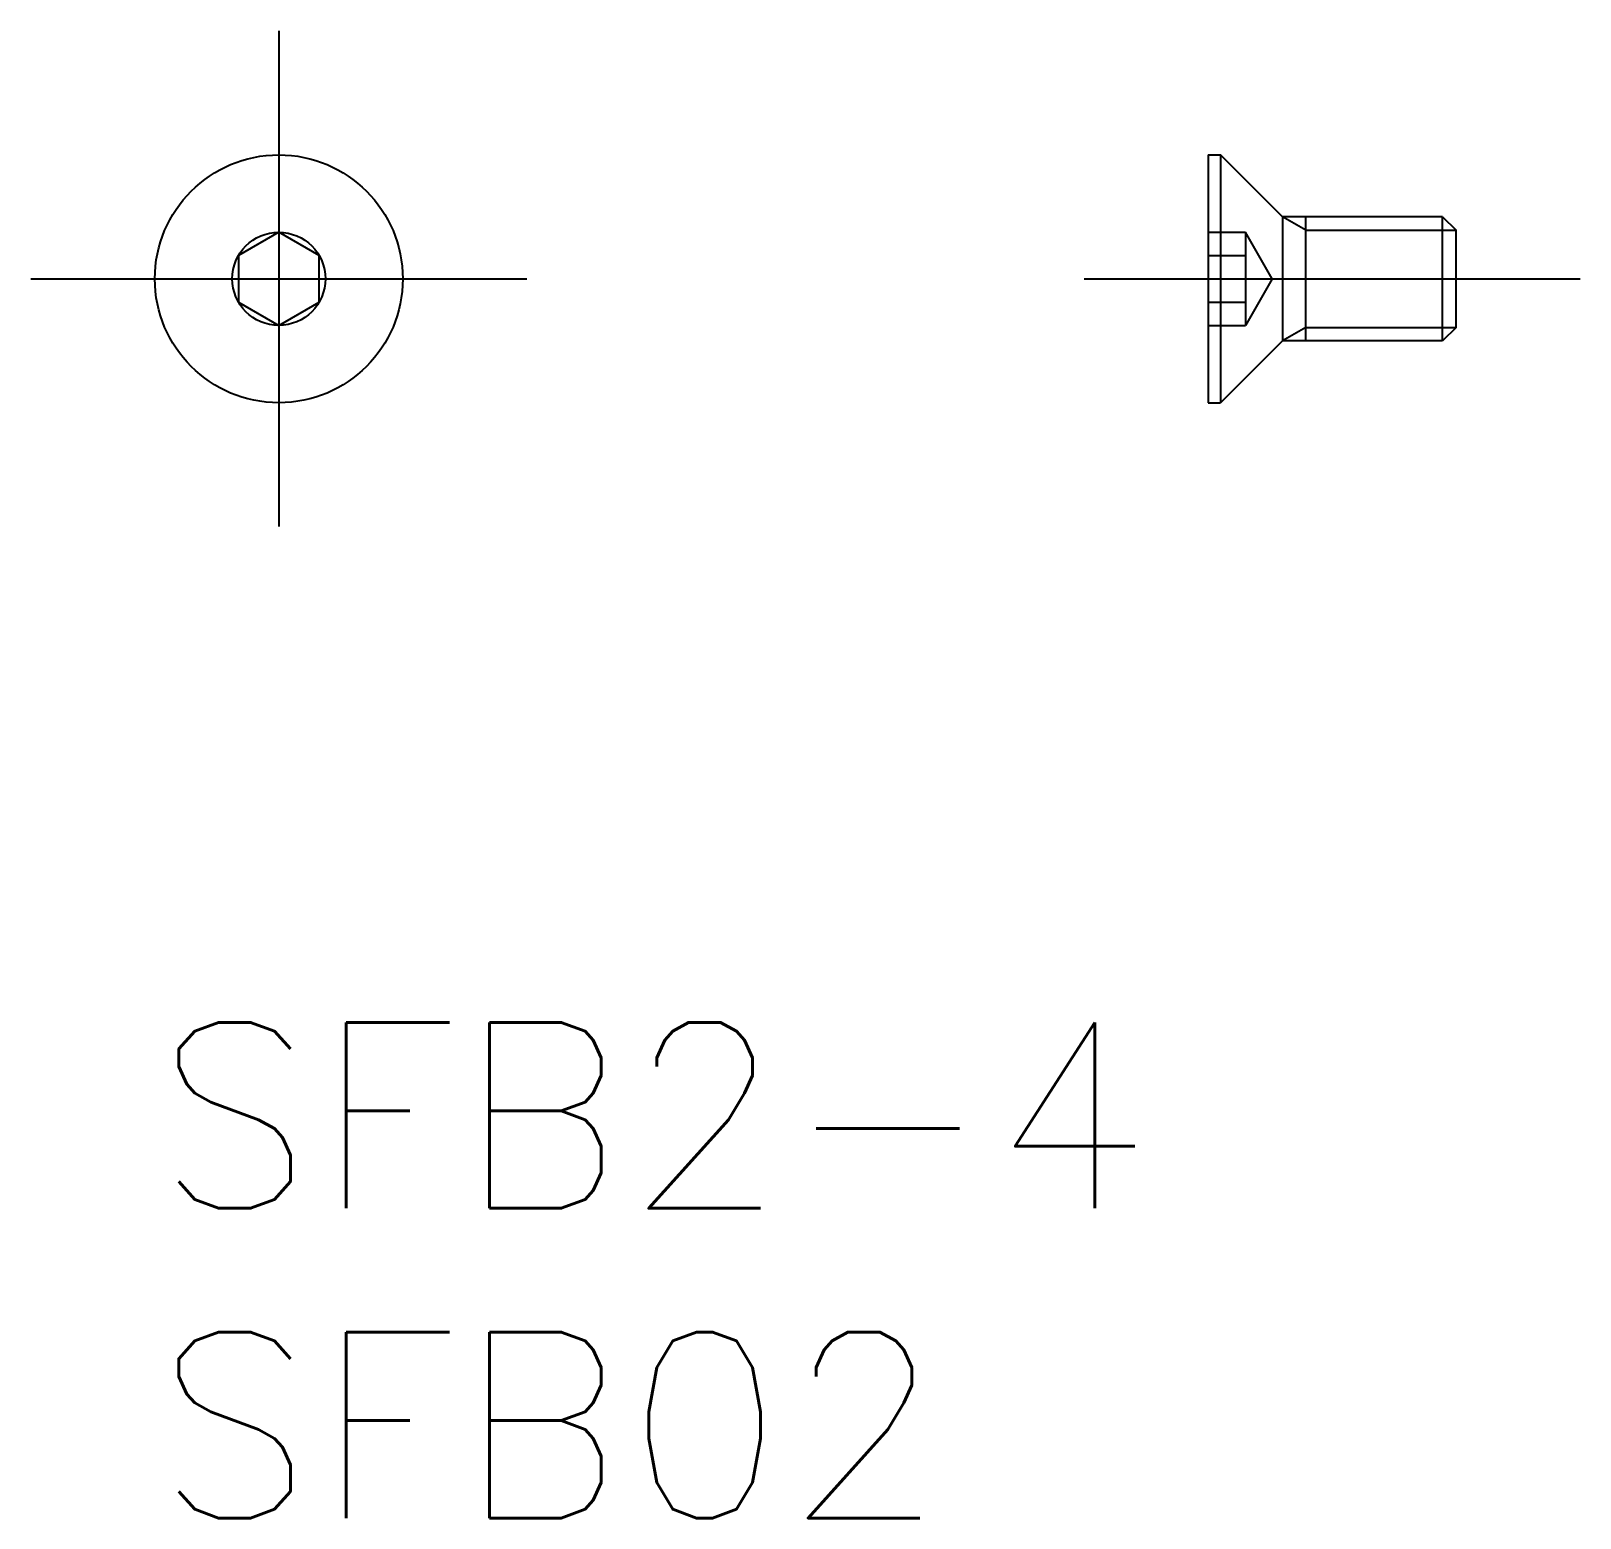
# Model space of a CAD drawing. Extents: x -2 to 23, y -8 to 16.
import ezdxf

# ---------------------------------------------------------------- set-up
doc = ezdxf.new("R2010")
doc.units = 0
doc.header["$LTSCALE"] = 0.5
doc.linetypes.add('CENTER', pattern=[50.8, 31.75, -6.35, 6.35, -6.35])
doc.linetypes.add('DASHED', pattern=[19.05, 12.7, -6.35])
for name, color, linetype in [('MSM_CENTER', 1, 'CENTER'), ('MSM_CONTINUOUS', 7, 'CONTINUOUS'), ('MSM_DASHED', 4, 'DASHED'), ('MSM_NARROW', 5, 'CONTINUOUS'), ('MSM_PART_NUMBER', 7, 'CONTINUOUS')]:
    doc.layers.add(name, color=color, linetype=linetype)
doc.styles.get("Standard").update_dxf_attribs({"font": 'txt.shx', "height": 1, "bigfont": 'bigfont.shx'})

# ---------------------------------------------------------------- blocks, each defined once
blk = doc.blocks.new('*U2')
at = {"layer": 'MSM_PART_NUMBER'}
blk.add_text('SFB2-4', height=3, dxfattribs=at).set_placement((0, -3))
blk = doc.blocks.new('*U3')
at = {"layer": 'MSM_PART_NUMBER'}
blk.add_text('SFB02', height=3, dxfattribs=at).set_placement((0, -8))

msp = doc.modelspace()

# ---------------------------------------------------------------- linework, layer by layer
at = {"layer": 'MSM_CENTER'}
for p, q in [((2, 16), (2, 8)), ((-2, 12), (6, 12)), ((15, 12), (23, 12))]:
    msp.add_line(p, q, dxfattribs=at)
at = {"layer": 'MSM_CONTINUOUS'}
for p, q in [((17, 14), (17, 10)), ((17, 14), (17.2, 14)), ((18.2, 13), (17.2, 14)), ((17.2, 14), (17.2, 10)), ((20.783, 13), (18.2, 13)), ((18.2, 13), (18.2, 11)), ((18.575, 11), (18.575, 13)), ((20.783, 11), (20.783, 13)), ((20.783, 13), (21, 12.784)), ((2, 12.751), (1.35, 12.375)), ((2.65, 12.375), (2, 12.751)), ((21, 11.216), (21, 12.784)), ((1.35, 12.375), (1.35, 11.625)), ((2.65, 11.625), (2.65, 12.375)), ((1.35, 11.625), (2, 11.249)), ((2, 11.249), (2.65, 11.625)), ((18.2, 11), (17.2, 10)), ((20.783, 11), (18.2, 11)), ((21, 11.216), (20.783, 11)), ((17, 10), (17.2, 10))]:
    msp.add_line(p, q, dxfattribs=at)
for radius in [2, 0.751]:
    msp.add_circle((2, 12), radius, dxfattribs=at)
at = {"layer": 'MSM_DASHED'}
for p, q in [((17, 12.751), (17.6, 12.751)), ((17.6, 12.751), (17.6, 11.249)), ((18.033, 12), (17.6, 12.751)), ((17, 12.375), (17.6, 12.375)), ((18.033, 12), (17.6, 11.249)), ((17, 11.625), (17.6, 11.625)), ((17, 11.249), (17.6, 11.249))]:
    msp.add_line(p, q, dxfattribs=at)
at = {"layer": 'MSM_NARROW'}
for p, q in [((18.575, 12.784), (18.2, 13)), ((18.575, 12.784), (21, 12.784)), ((18.575, 11.216), (18.2, 11)), ((18.575, 11.216), (21, 11.216))]:
    msp.add_line(p, q, dxfattribs=at)

# ---------------------------------------------------------------- block references
at = {"layer": 'MSM_CONTINUOUS'}
for name in ['*U2', '*U3']:
    msp.add_blockref(name, (0, 0), dxfattribs=at)

doc.saveas('drawing.dxf')
